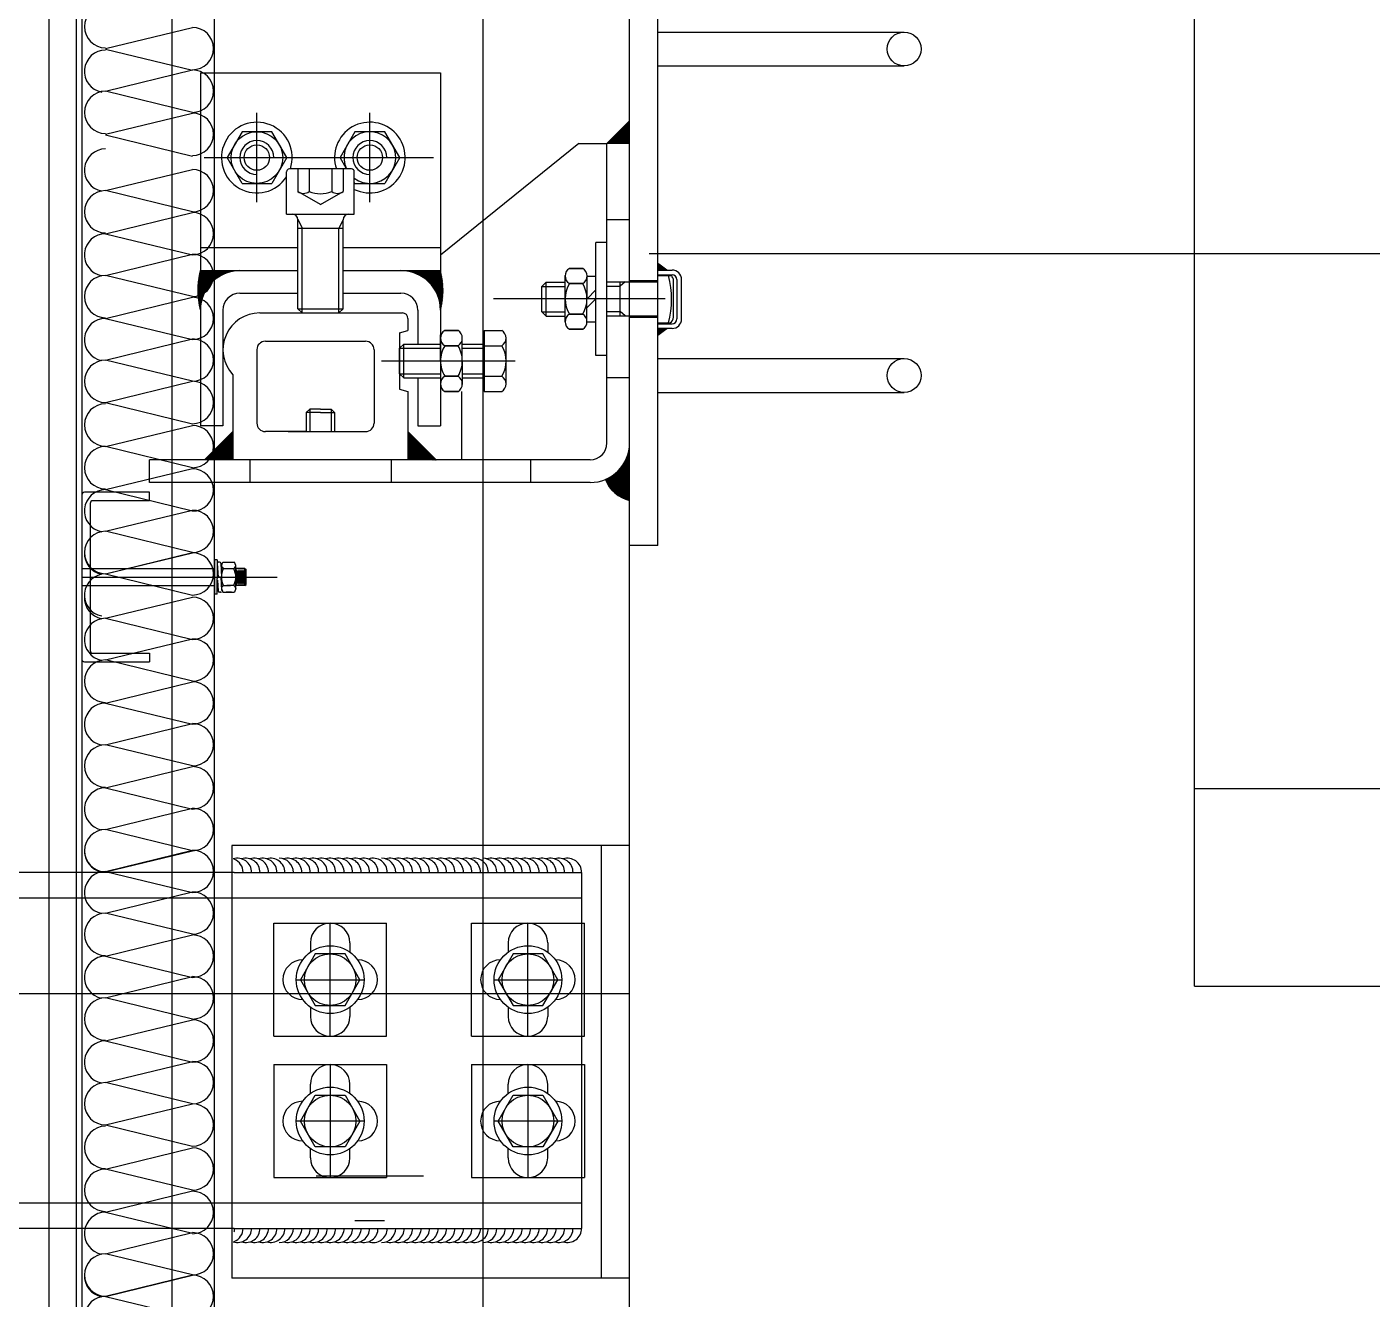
# Model space of a CAD drawing. Header units: metres. Extents: x 6409 to 8198, y 3492 to 5058.
# Drawn here: x 7090.3 to 7566.6, y 4177 to 4627.3 of the extents above; entities that cross this region are included whole.
import ezdxf

# ---------------------------------------------------------------- set-up
doc = ezdxf.new("R2010")
doc.units = ezdxf.units.M
for name, color, linetype in [('1', 1, 'Continuous'), ('10', 1, 'Continuous'), ('3', 5, 'Continuous'), ('4', 4, 'Continuous'), ('DIM', 4, 'Continuous'), ('五金件', 1, 'Continuous'), ('型材', 1, 'Continuous'), ('填充', 1, 'Continuous'), ('点划线', 1, 'Continuous')]:
    doc.layers.add(name, color=color, linetype=linetype)

msp = doc.modelspace()

# ---------------------------------------------------------------- hatches: boundary and pattern name
h = msp.add_hatch()
h.set_pattern_fill('SOLID')
h.paths.add_polyline_path([(7295.7, 4586.03), (7303.7, 4586.03), (7303.7, 4594.03)])
h = msp.add_hatch()
h.set_pattern_fill('SOLID')
h.paths.add_polyline_path([(7165.75, 4541.03), (7151.75, 4541.03, 0.13), (7151.75, 4527.03, -0.41)])
h = msp.add_hatch()
h.set_pattern_fill('SOLID')
h.paths.add_polyline_path([(7222.75, 4541.03), (7236.75, 4541.03, -0.13), (7236.75, 4527.03, 0.41)])
h = msp.add_hatch()
h.set_pattern_fill('SOLID')
h.paths.add_polyline_path([(7163.25, 4484.03), (7153.25, 4474.03), (7163.25, 4474.03)])
h = msp.add_hatch()
h.set_pattern_fill('SOLID')
h.paths.add_polyline_path([(7225.25, 4484.03), (7235.25, 4474.03), (7225.25, 4474.03)])
h = msp.add_hatch()
h.set_pattern_fill('SOLID')
h.paths.add_polyline_path([(7303.7, 4459.68), (7303.7, 4480.03, -0.3), (7295.14, 4467.13, 0.25)])
at = {"layer": 'DIM'}
h = msp.add_hatch(dxfattribs=at)
h.set_pattern_fill('ANSI31', scale=16.88)
h.paths.add_polyline_path([(7320.44, 4523.91, -0.41), (7318.75, 4522.22), (7313.68, 4522.22), (7313.68, 4520.54), (7318.73, 4520.54, 0.41), (7322.11, 4523.91), (7322.11, 4531.03), (7320.44, 4531.03)])
h.paths.add_polyline_path([(7322.11, 4537.83, 0.41), (7318.73, 4541.2), (7313.68, 4541.2), (7313.68, 4539.52), (7318.75, 4539.52, -0.41), (7320.44, 4537.83), (7320.44, 4531.03), (7322.11, 4531.03)])

# ---------------------------------------------------------------- linework, layer by layer
for p, q in [((7107.73, 4905.67), (7107.73, 3846.27)), ((7109.73, 4903.67), (7109.73, 3848.27)), ((7098.23, 3857.77), (7098.23, 4896.77)), ((7141.73, 3857.77), (7141.73, 4897.04)), ((7156.73, 3858.8), (7156.73, 4896.17)), ((7251.7, 4799.46), (7251.7, 3902.77)), ((7171.75, 4565.23), (7171.75, 4596.82)), ((7211.75, 4565.23), (7211.75, 4596.82)), ((7295.7, 4586.03), (7303.7, 4594.03)), ((7166.49, 4590.18), (7161.19, 4581.03)), ((7177.01, 4590.18), (7166.49, 4590.18)), ((7182.31, 4581.03), (7177.01, 4590.18)), ((7206.49, 4590.18), (7201.19, 4581.03)), ((7217.01, 4590.18), (7206.49, 4590.18)), ((7222.31, 4581.03), (7217.01, 4590.18)), ((7153.12, 4581.03), (7234.25, 4581.03)), ((7166.49, 4571.87), (7161.19, 4581.03)), ((7182.31, 4581.03), (7177.01, 4571.87)), ((7205.25, 4577.03), (7183.25, 4577.03)), ((7186.25, 4577.03), (7186.25, 4569.03)), ((7190.25, 4577.03), (7190.25, 4569.03)), ((7198.25, 4577.03), (7198.25, 4569.03)), ((7203.5, 4577.03), (7201.19, 4581.03)), ((7202.25, 4577.03), (7202.25, 4569.03)), ((7222.31, 4581.03), (7217.01, 4571.87)), ((7166.49, 4571.87), (7177.01, 4571.87)), ((7182.25, 4561.03), (7182.25, 4576.03)), ((7206.25, 4561.03), (7206.25, 4576.03)), ((7206.49, 4571.87), (7206.25, 4572.28)), ((7206.49, 4571.87), (7217.01, 4571.87)), ((7194.25, 4564.41), (7186.25, 4569.03)), ((7194.25, 4564.41), (7202.25, 4569.03)), ((7182.25, 4561.03), (7194.25, 4561.03)), ((7186.24, 4559.22), (7187.75, 4556.03)), ((7186.25, 4527.53), (7186.25, 4559.03)), ((7194.25, 4561.03), (7206.25, 4561.03)), ((7202.25, 4559.03), (7200.75, 4556.03)), ((7202.25, 4527.53), (7202.25, 4559.03)), ((7186.25, 4556.03), (7202.25, 4556.03)), ((7187.75, 4526.03), (7187.75, 4556.03)), ((7200.75, 4526.03), (7200.75, 4556.03)), ((7280.9, 4522.76), (7280.9, 4539.29)), ((7280.9, 4522.76), (7280.9, 4539.29)), ((7282.4, 4541.81), (7287.12, 4541.81)), ((7287.12, 4541.81), (7282.4, 4541.81)), ((7288.62, 4522.94), (7288.63, 4539.12)), ((7272.65, 4535.45), (7274.15, 4536.95)), ((7272.65, 4535.45), (7280.9, 4535.45)), ((7272.65, 4526.45), (7272.65, 4535.45)), ((7274.15, 4536.95), (7280.9, 4536.95)), ((7274.15, 4524.95), (7274.15, 4536.95)), ((7287.12, 4536.42), (7282.4, 4536.42)), ((7282.4, 4536.42), (7287.12, 4536.42)), ((7295.7, 4535.53), (7300.41, 4535.53)), ((7302.15, 4537.03), (7300.41, 4535.53)), ((7316.35, 4531.03), (7255.57, 4531.03)), ((7186.25, 4527.53), (7202.25, 4527.53)), ((7186.25, 4527.53), (7187.75, 4526.03)), ((7202.25, 4527.53), (7200.75, 4526.03)), ((7272.65, 4526.45), (7280.9, 4526.45)), ((7272.65, 4526.45), (7274.15, 4524.95)), ((7274.15, 4524.95), (7280.9, 4524.95)), ((7282.4, 4525.63), (7287.12, 4525.63)), ((7287.12, 4525.63), (7282.4, 4525.63)), ((7295.7, 4526.53), (7300.41, 4526.53)), ((7302.15, 4525.03), (7300.41, 4526.53)), ((7131.73, 4523.22), (7131.73, 4523.22)), ((7242.98, 4519.81), (7238.25, 4519.81)), ((7238.25, 4519.81), (7242.98, 4519.81)), ((7252.25, 4519.81), (7258.48, 4519.81)), ((7282.4, 4520.24), (7287.12, 4520.24)), ((7287.12, 4520.24), (7282.4, 4520.24)), ((7222.25, 4513.53), (7223.75, 4515.03)), ((7223.75, 4515.03), (7236.75, 4515.03)), ((7223.75, 4503.03), (7223.75, 4515.03)), ((7236.75, 4509.03), (7236.75, 4518.25)), ((7244.48, 4509.03), (7244.48, 4517.37)), ((7244.48, 4515.03), (7252.25, 4515.03)), ((7259.98, 4500.84), (7259.98, 4517.37)), ((7222.25, 4513.53), (7236.75, 4513.53)), ((7222.25, 4504.53), (7222.25, 4513.53)), ((7238.25, 4514.42), (7242.98, 4514.42)), ((7242.98, 4514.42), (7238.25, 4514.42)), ((7244.48, 4513.53), (7252.25, 4513.53)), ((7252.25, 4514.42), (7258.48, 4514.42)), ((7215.91, 4509.03), (7263.16, 4509.03)), ((7236.75, 4509.03), (7236.75, 4499.8)), ((7244.48, 4509.03), (7244.48, 4500.68)), ((7222.25, 4504.53), (7236.75, 4504.53)), ((7222.25, 4504.53), (7223.75, 4503.03)), ((7223.75, 4503.03), (7236.75, 4503.03)), ((7242.98, 4503.63), (7238.25, 4503.63)), ((7238.25, 4503.63), (7242.98, 4503.63)), ((7244.48, 4504.53), (7252.25, 4504.53)), ((7244.48, 4503.03), (7252.25, 4503.03)), ((7252.25, 4503.63), (7258.48, 4503.63)), ((7238.25, 4498.24), (7242.98, 4498.24)), ((7242.98, 4498.24), (7238.25, 4498.24)), ((7252.25, 4498.24), (7258.48, 4498.24)), ((7190.5, 4492.03), (7189.25, 4490.78)), ((7194.25, 4492.03), (7190.5, 4492.03)), ((7190.5, 4492.03), (7190.5, 4484.03)), ((7194.25, 4492.03), (7198, 4492.03)), ((7198, 4492.03), (7198, 4484.03)), ((7198, 4492.03), (7199.25, 4490.78)), ((7194.25, 4490.78), (7189.25, 4490.78)), ((7189.25, 4490.78), (7189.25, 4484.03)), ((7194.25, 4490.78), (7199.25, 4490.78)), ((7199.25, 4490.78), (7199.25, 4484.03)), ((7163.25, 4484.03), (7153.25, 4474.03)), ((7182.88, 4484.03), (7210.25, 4484.03)), ((7225.25, 4484.03), (7235.25, 4474.03)), ((7286.7, 4328.03), (7286.7, 4202.03)), ((7177.7, 4270.05), (7177.7, 4310.05)), ((7177.7, 4310.05), (7217.7, 4310.05)), ((7197.7, 4270.05), (7197.7, 4310.05)), ((7217.7, 4270.05), (7217.7, 4310.05)), ((7247.7, 4310.05), (7287.7, 4310.05)), ((7247.7, 4270.05), (7247.7, 4310.05)), ((7267.7, 4270.05), (7267.7, 4310.05)), ((7287.7, 4270.05), (7287.7, 4310.05)), ((7190.7, 4303.05), (7190.7, 4299.8)), ((7204.7, 4303.05), (7204.7, 4299.8)), ((7260.7, 4303.05), (7260.7, 4299.8)), ((7274.7, 4303.05), (7274.7, 4299.8)), ((7192.43, 4299.19), (7187.15, 4290.05)), ((7202.98, 4299.19), (7192.43, 4299.19)), ((7208.26, 4290.05), (7202.98, 4299.19)), ((7262.43, 4299.19), (7257.15, 4290.05)), ((7272.98, 4299.19), (7262.43, 4299.19)), ((7278.26, 4290.05), (7272.98, 4299.19)), ((7185.7, 4290.03), (7209.7, 4290.03)), ((7187.15, 4290.05), (7192.43, 4280.91)), ((7202.98, 4280.91), (7208.26, 4290.05)), ((7255.7, 4290.03), (7279.7, 4290.03)), ((7257.15, 4290.05), (7262.43, 4280.91)), ((7272.98, 4280.91), (7278.26, 4290.05)), ((7190.7, 4280.3), (7190.7, 4277.05)), ((7192.43, 4280.91), (7202.98, 4280.91)), ((7204.7, 4280.3), (7204.7, 4277.05)), ((7260.7, 4280.3), (7260.7, 4277.05)), ((7262.43, 4280.91), (7272.98, 4280.91)), ((7274.7, 4280.3), (7274.7, 4277.05)), ((7177.7, 4270.05), (7217.7, 4270.05)), ((7247.7, 4270.05), (7287.7, 4270.05)), ((7177.7, 4260.01), (7177.7, 4220.01)), ((7177.7, 4260.01), (7217.7, 4260.01)), ((7197.7, 4260.01), (7197.7, 4220.01)), ((7217.7, 4260.01), (7217.7, 4220.01)), ((7247.7, 4260.01), (7287.7, 4260.01)), ((7247.7, 4260.01), (7247.7, 4220.01)), ((7267.7, 4260.01), (7267.7, 4220.01)), ((7287.7, 4260.01), (7287.7, 4220.01)), ((7190.7, 4249.76), (7190.7, 4253.01)), ((7204.7, 4249.76), (7204.7, 4253.01)), ((7260.7, 4249.76), (7260.7, 4253.01)), ((7274.7, 4249.76), (7274.7, 4253.01)), ((7187.15, 4240.01), (7192.43, 4249.15)), ((7192.43, 4249.15), (7202.98, 4249.15)), ((7202.98, 4249.15), (7208.26, 4240.01)), ((7257.15, 4240.01), (7262.43, 4249.15)), ((7262.43, 4249.15), (7272.98, 4249.15)), ((7272.98, 4249.15), (7278.26, 4240.01)), ((7185.7, 4240.03), (7209.7, 4240.03)), ((7192.43, 4230.87), (7187.15, 4240.01)), ((7208.26, 4240.01), (7202.98, 4230.87)), ((7255.7, 4240.03), (7279.7, 4240.03)), ((7262.43, 4230.87), (7257.15, 4240.01)), ((7278.26, 4240.01), (7272.98, 4230.87)), ((7190.7, 4227.01), (7190.7, 4230.27)), ((7202.98, 4230.87), (7192.43, 4230.87)), ((7204.7, 4227.01), (7204.7, 4230.27)), ((7260.7, 4227.01), (7260.7, 4230.27)), ((7272.98, 4230.87), (7262.43, 4230.87)), ((7274.7, 4227.01), (7274.7, 4230.27)), ((7177.7, 4220.01), (7217.7, 4220.01)), ((7192.7, 4220.61), (7230.7, 4220.61)), ((7247.7, 4220.01), (7287.7, 4220.01)), ((7216.98, 4204.75), (7206.43, 4204.75))]:
    msp.add_line(p, q)
for centre, radius in [((7171.75, 4581.03), 9.15), ((7171.75, 4581.03), 4.5), ((7211.75, 4581.03), 4.5), ((7197.7, 4290.05), 12), ((7267.7, 4290.05), 12), ((7197.7, 4290.05), 9.14), ((7267.7, 4290.05), 9.14), ((7197.7, 4240.01), 12), ((7197.7, 4240.01), 9.14), ((7267.7, 4240.01), 12), ((7267.7, 4240.01), 9.14)]:
    msp.add_circle(centre, radius)
for centre, radius, start, end in [((7171.75, 4581.03), 12.52, 341.36, 327.02), ((7211.75, 4581.03), 12.52, 243.93, 198.64), ((7171.75, 4581.03), 6, 0, 270), ((7211.75, 4581.03), 9.15, 233.07, 205.91), ((7211.75, 4581.03), 6, 0, 270), ((7183.25, 4576.03), 1, 90, 180), ((7205.25, 4576.03), 1, 0, 90), ((7188.25, 4571.62), 3.28, 232.39, 307.61), ((7194.25, 4578.5), 10.29, 247.12, 292.88), ((7200.25, 4571.62), 3.28, 232.39, 307.61), ((7184.25, 4559.03), 2, 0, 90), ((7204.25, 4559.03), 2, 90, 180), ((7284.05, 4539.12), 3.16, 121.49, 238.51), ((7285.47, 4539.12), 3.16, 301.49, 58.51), ((7316.86, 4537.53), 2.38, 0, 45.87), ((7291.34, 4531.03), 10.44, 148.91, 211.09), ((7278.18, 4531.03), 10.44, 328.91, 31.09), ((7172.75, 4513.03), 13, 90, 223.05), ((7284.07, 4522.94), 3.17, 121.77, 238.23), ((7285.45, 4522.94), 3.17, 301.77, 58.23), ((7316.86, 4524.53), 2.38, 301.77, 0), ((7239.9, 4517.12), 3.16, 121.49, 238.51), ((7241.32, 4517.12), 3.16, 301.49, 58.51), ((7256.82, 4517.12), 3.16, 301.49, 58.51), ((7247.19, 4509.03), 10.44, 148.91, 180), ((7234.03, 4509.03), 10.44, 0, 31.09), ((7249.53, 4509.03), 10.44, 328.91, 31.09), ((7247.19, 4509.03), 10.44, 180, 211.09), ((7234.03, 4509.03), 10.44, 328.91, 0), ((7239.9, 4500.94), 3.16, 121.49, 238.51), ((7241.32, 4500.94), 3.16, 301.49, 58.51), ((7256.81, 4500.94), 3.17, 301.77, 58.23), ((7306.41, 4471.43), 12.07, 200.91, 257.02), ((7164.87, 4328.03), 5, 0, 107.46), ((7161.87, 4328.03), 5, 0, 68.44), ((7167.87, 4328.03), 5, 0, 107.46), ((7170.87, 4328.03), 5, 0, 107.46), ((7173.87, 4328.03), 5, 0, 107.46), ((7176.66, 4328.03), 5, 0, 106.22), ((7179.66, 4328.03), 5, 0, 90), ((7182.66, 4328.03), 5, 0, 107.46), ((7185.66, 4328.03), 5, 0, 107.46), ((7188.66, 4328.03), 5, 0, 107.46), ((7191.66, 4328.03), 5, 0, 107.46), ((7194.66, 4328.03), 5, 0, 107.46), ((7197.66, 4328.03), 5, 0, 107.46), ((7200.66, 4328.03), 5, 0, 107.46), ((7203.66, 4328.03), 5, 0, 107.46), ((7206.66, 4328.03), 5, 0, 107.46), ((7209.66, 4328.03), 5, 0, 107.46), ((7212.91, 4328.03), 5, 0, 108.96), ((7215.91, 4328.03), 5, 0, 90), ((7218.91, 4328.03), 5, 0, 107.46), ((7221.91, 4328.03), 5, 0, 107.46), ((7224.91, 4328.03), 5, 0, 107.46), ((7227.91, 4328.03), 5, 0, 107.46), ((7230.91, 4328.03), 5, 0, 107.46), ((7233.91, 4328.03), 5, 0, 107.46), ((7236.91, 4328.03), 5, 0, 107.46), ((7239.91, 4328.03), 5, 0, 107.46), ((7242.91, 4328.03), 5, 0, 107.46), ((7245.91, 4328.03), 5, 0, 107.46), ((7248.7, 4328.03), 5, 0, 106.22), ((7251.7, 4328.03), 5, 0, 90), ((7254.7, 4328.03), 5, 0, 107.46), ((7257.7, 4328.03), 5, 0, 107.46), ((7260.7, 4328.03), 5, 0, 107.46), ((7263.7, 4328.03), 5, 0, 107.46), ((7266.7, 4328.03), 5, 0, 107.46), ((7269.7, 4328.03), 5, 0, 107.46), ((7272.7, 4328.03), 5, 0, 107.46), ((7275.7, 4328.03), 5, 0, 107.46), ((7278.7, 4328.03), 5, 0, 107.46), ((7281.7, 4328.03), 5, 0, 107.46), ((7197.7, 4303.05), 7, 0, 180), ((7267.7, 4303.05), 7, 0, 180), ((7187.96, 4290.05), 7, 90, 270), ((7207.45, 4290.05), 7, 270, 90), ((7257.96, 4290.05), 7, 90, 270), ((7277.45, 4290.05), 7, 270, 90), ((7197.7, 4277.05), 7, 180, 0), ((7267.7, 4277.05), 7, 180, 0), ((7197.7, 4253.01), 7, 0, 180), ((7267.7, 4253.01), 7, 0, 180), ((7187.96, 4240.01), 7, 90, 270), ((7207.45, 4240.01), 7, 270, 90), ((7257.96, 4240.01), 7, 90, 270), ((7277.45, 4240.01), 7, 270, 90), ((7197.7, 4227.01), 7, 180, 0), ((7267.7, 4227.01), 7, 180, 0), ((7164.87, 4202.03), 5, 252.54, 0), ((7161.87, 4202.03), 5, 291.56, 0), ((7158.87, 4202.03), 5, 345.34, 0), ((7167.87, 4202.03), 5, 252.54, 0), ((7170.87, 4202.03), 5, 252.54, 0), ((7173.87, 4202.03), 5, 252.54, 0), ((7176.66, 4202.03), 5, 253.78, 0), ((7179.66, 4202.03), 5, 270, 0), ((7182.66, 4202.03), 5, 252.54, 0), ((7185.66, 4202.03), 5, 252.54, 0), ((7188.66, 4202.03), 5, 252.54, 0), ((7191.66, 4202.03), 5, 252.54, 0), ((7194.66, 4202.03), 5, 252.54, 0), ((7197.66, 4202.03), 5, 252.54, 0), ((7200.66, 4202.03), 5, 252.54, 0), ((7203.66, 4202.03), 5, 252.54, 0), ((7206.66, 4202.03), 5, 252.54, 0), ((7209.66, 4202.03), 5, 252.54, 0), ((7212.91, 4202.03), 5, 251.04, 0), ((7215.91, 4202.03), 5, 270, 0), ((7218.91, 4202.03), 5, 252.54, 0), ((7221.91, 4202.03), 5, 252.54, 0), ((7224.91, 4202.03), 5, 252.54, 0), ((7227.91, 4202.03), 5, 252.54, 0), ((7230.91, 4202.03), 5, 252.54, 0), ((7233.91, 4202.03), 5, 252.54, 0), ((7236.91, 4202.03), 5, 252.54, 0), ((7239.91, 4202.03), 5, 252.54, 0), ((7242.91, 4202.03), 5, 252.54, 0), ((7245.91, 4202.03), 5, 252.54, 0), ((7248.7, 4202.03), 5, 253.78, 0), ((7251.7, 4202.03), 5, 270, 0), ((7254.7, 4202.03), 5, 252.54, 0), ((7257.7, 4202.03), 5, 252.54, 0), ((7260.7, 4202.03), 5, 252.54, 0), ((7263.7, 4202.03), 5, 252.54, 0), ((7266.7, 4202.03), 5, 252.54, 0), ((7269.7, 4202.03), 5, 252.54, 0), ((7272.7, 4202.03), 5, 252.54, 0), ((7275.7, 4202.03), 5, 252.54, 0), ((7278.7, 4202.03), 5, 252.54, 0), ((7281.7, 4202.03), 5, 252.54, 0)]:
    msp.add_arc(centre, radius, start, end)
at = {"layer": '1'}
for p, q in [((7303.7, 3857.77), (7303.7, 4907.77)), ((7503.7, 4287.77), (7503.7, 4907.77)), ((7313.65, 4443.68), (7313.65, 4794.43)), ((7313.65, 4625.46), (7400.9, 4625.46)), ((7313.65, 4613.46), (7400.9, 4613.46)), ((7313.65, 4509.91), (7400.9, 4509.91)), ((7313.65, 4497.91), (7400.9, 4497.91)), ((7313.65, 4443.68), (7303.7, 4443.68)), ((7503.7, 4357.77), (8197.52, 4357.77)), ((7163.7, 4328.03), (6901.7, 4328.03)), ((7163.7, 4328.03), (7286.7, 4328.03)), ((6901.7, 4319.03), (7286.7, 4319.03)), ((7503.7, 4287.77), (8197.52, 4287.77)), ((7303.7, 4285.03), (6586.93, 4285.03)), ((7303.7, 4285.03), (6586.93, 4285.03)), ((6901.7, 4211.03), (7286.7, 4211.03)), ((7163.7, 4202.03), (6901.7, 4202.03)), ((7163.7, 4202.03), (7286.7, 4202.03))]:
    msp.add_line(p, q, dxfattribs=at)
for centre in [(7400.9, 4619.46), (7400.9, 4503.91)]:
    msp.add_circle(centre, 6, dxfattribs=at)
for points in [[(7313.7, 4543.92), (7317.38, 4541.2), (7313.7, 4541.2)], [(7313.7, 4517.82), (7317.38, 4520.54), (7313.7, 4520.54)]]:
    msp.add_solid(points, dxfattribs=at)
at = {"layer": '10'}
msp.add_line((7310.59, 4547.13), (7712.31, 4547.13), dxfattribs=at)
at = {"layer": '3'}
for p, q in [((7303.7, 4559.03), (7295.7, 4559.03)), ((7313.7, 4541.2), (7318.73, 4541.2)), ((7313.7, 4539.52), (7318.75, 4539.52)), ((7303.74, 4537.53), (7313.65, 4537.53)), ((7320.44, 4537.83), (7320.44, 4523.91)), ((7322.11, 4523.91), (7322.11, 4537.83)), ((7303.74, 4524.53), (7313.65, 4524.53)), ((7318.73, 4520.54), (7313.68, 4520.54)), ((7313.7, 4522.22), (7318.75, 4522.22)), ((7303.73, 4503.03), (7295.7, 4503.03))]:
    msp.add_line(p, q, dxfattribs=at)
for centre, radius, start, end in [((7318.73, 4537.83), 3.38, 0, 90), ((7318.75, 4537.83), 1.69, 0, 90), ((7318.73, 4523.91), 3.38, 270, 0), ((7318.75, 4523.91), 1.69, 270, 0)]:
    msp.add_arc(centre, radius, start, end, dxfattribs=at)
at = {"layer": '4'}
for p, q in [((7162.86, 4337.49), (7162.86, 4184.41)), ((7303.7, 4337.49), (7162.86, 4337.49)), ((7293.7, 4184.41), (7293.7, 4337.49)), ((7303.7, 4184.41), (7162.86, 4184.41))]:
    msp.add_line(p, q, dxfattribs=at)
at = {"layer": 'DIM'}
for p, q in [((7151.75, 4611.03), (7236.75, 4611.03)), ((7151.75, 4611.03), (7151.75, 4486.03)), ((7236.75, 4611.03), (7236.75, 4486.03)), ((7303.7, 4586.03), (7303.7, 4606.03)), ((7285.75, 4586.03), (7236.75, 4546.52)), ((7285.75, 4586.03), (7295.7, 4586.03)), ((7303.7, 4586.03), (7295.7, 4586.03)), ((7295.7, 4480.03), (7295.7, 4586.03)), ((7303.7, 4480.03), (7303.7, 4586.03)), ((7303.7, 4532.03), (7303.7, 4586.03)), ((7186.25, 4549.03), (7151.75, 4549.03)), ((7236.75, 4549.03), (7202.25, 4549.03)), ((7295.7, 4551.03), (7291.7, 4551.03)), ((7291.7, 4511.03), (7291.7, 4551.03)), ((7151.75, 4541.03), (7186.25, 4541.03)), ((7202.25, 4541.03), (7236.75, 4541.03)), ((7288.63, 4539.11), (7291.7, 4539.11)), ((7313.7, 4539.24), (7318.52, 4539.24)), ((7291.7, 4534.16), (7288.63, 4531.08)), ((7295.7, 4537.03), (7313.65, 4537.03)), ((7300.41, 4525.03), (7300.41, 4537.03)), ((7319.24, 4524.53), (7319.24, 4537.53)), ((7165.75, 4533.03), (7186.25, 4533.03)), ((7202.25, 4533.03), (7222.75, 4533.03)), ((7291.7, 4531.03), (7288.63, 4527.95)), ((7159.75, 4527.03), (7159.75, 4486.03)), ((7159.75, 4525.03), (7159.75, 4486.03)), ((7172.75, 4526.03), (7223.25, 4526.03)), ((7187.75, 4526.03), (7190.07, 4526.03)), ((7228.75, 4527.03), (7228.75, 4515.03)), ((7295.7, 4525.03), (7313.65, 4525.03)), ((7222.25, 4519.03), (7225.25, 4519.84)), ((7225.25, 4524.03), (7225.25, 4519.84)), ((7252.25, 4519.81), (7252.25, 4498.24)), ((7288.62, 4522.94), (7291.7, 4522.94)), ((7313.7, 4522.5), (7318.11, 4522.5)), ((7174.75, 4516.03), (7210.25, 4516.03)), ((7222.25, 4519.03), (7222.25, 4499.03)), ((7252.25, 4515.03), (7252.25, 4503.03)), ((7171.75, 4513.03), (7171.75, 4487.03)), ((7213.25, 4513.03), (7213.25, 4487.03)), ((7295.7, 4511.03), (7291.7, 4511.03)), ((7163.25, 4504.15), (7163.25, 4474.03)), ((7228.75, 4503.03), (7228.75, 4486.03)), ((7222.25, 4499.03), (7225.25, 4498.22)), ((7225.25, 4498.22), (7225.25, 4474.03)), ((7244.25, 4498.24), (7244.25, 4474.03)), ((7159.75, 4486.03), (7151.75, 4486.03)), ((7189.48, 4484.03), (7174.75, 4484.03)), ((7228.75, 4486.03), (7236.75, 4486.03)), ((7289.7, 4474.03), (7133.75, 4474.03)), ((7133.75, 4466.03), (7133.75, 4474.03)), ((7169.25, 4473.94), (7169.25, 4466.03)), ((7219.25, 4473.94), (7219.25, 4466.03)), ((7268.75, 4466.03), (7268.75, 4474.03)), ((7289.7, 4466.03), (7133.75, 4466.03))]:
    msp.add_line(p, q, dxfattribs=at)
for centre, radius, start, end in [((7178.11, 4534.03), 27.27, 165.13, 194.87), ((7165.75, 4527.03), 14, 90, 180), ((7222.75, 4527.03), 14, 0, 90), ((7286.75, 4530.87), 31.84, 344.77, 15.23), ((7165.75, 4527.03), 6, 90, 180), ((7222.75, 4527.03), 6, 0, 90), ((7223.25, 4524.03), 2, 0, 90), ((7174.75, 4513.03), 3, 90, 180), ((7210.25, 4513.03), 3, 0, 90), ((7174.75, 4487.03), 3, 180, 270), ((7210.25, 4487.03), 3, 270, 0), ((7289.7, 4480.03), 14, 270, 0), ((7289.7, 4480.03), 6, 270, 0)]:
    msp.add_arc(centre, radius, start, end, dxfattribs=at)
at = {"layer": '五金件'}
for p, q in [((7156.73, 4438.61), (7156.73, 4426.5)), ((7157.73, 4438.61), (7156.73, 4438.61)), ((7157.73, 4438.61), (7157.73, 4432.07)), ((7109.73, 4435.55), (7156.73, 4435.55)), ((7157.75, 4437.43), (7158.01, 4432.5)), ((7158.57, 4437.83), (7158.13, 4437.83)), ((7158.95, 4437.47), (7159.21, 4432.5)), ((7159.21, 4436.65), (7159.65, 4437.88)), ((7159.65, 4437.88), (7163.87, 4437.88)), ((7159.96, 4435.56), (7160.11, 4435.56)), ((7160.11, 4435.56), (7159.96, 4435.56)), ((7159.96, 4435.56), (7163.56, 4435.56)), ((7164.31, 4436.65), (7163.87, 4437.88)), ((7164.31, 4428.47), (7164.31, 4436.65)), ((7167.54, 4435.56), (7164.31, 4435.56)), ((7164.31, 4430.31), (7164.31, 4434.81)), ((7164.31, 4430.31), (7164.31, 4434.81)), ((7164.68, 4429.93), (7164.68, 4435.18)), ((7165.06, 4430.31), (7165.06, 4434.81)), ((7165.43, 4429.93), (7165.43, 4435.18)), ((7165.81, 4430.31), (7165.81, 4434.81)), ((7166.18, 4429.93), (7166.18, 4435.18)), ((7166.56, 4430.31), (7166.56, 4434.81)), ((7166.93, 4429.93), (7166.93, 4435.18)), ((7167.31, 4430.31), (7167.31, 4434.81)), ((7167.54, 4429.56), (7167.54, 4435.56)), ((7167.54, 4435.56), (7167.92, 4435.18)), ((7167.92, 4429.93), (7167.92, 4435.18)), ((7109.73, 4429.55), (7156.73, 4429.55)), ((7158.93, 4432.5), (7157.73, 4432.5)), ((7157.73, 4426.5), (7157.73, 4432.1)), ((7157.81, 4431.46), (7158.02, 4427.53)), ((7158.96, 4432.5), (7159.2, 4427.82)), ((7159.96, 4429.56), (7160.11, 4429.56)), ((7160.11, 4429.56), (7159.96, 4429.56)), ((7159.96, 4429.56), (7162.43, 4429.56)), ((7163.56, 4429.56), (7161.16, 4429.56)), ((7163.56, 4429.56), (7163.18, 4429.56)), ((7167.54, 4429.56), (7164.31, 4429.56)), ((7167.54, 4429.56), (7167.92, 4429.93)), ((7157.73, 4426.5), (7156.73, 4426.5)), ((7158.84, 4427.18), (7158.39, 4427.18)), ((7159.21, 4428.47), (7159.65, 4427.23)), ((7159.65, 4427.23), (7163.87, 4427.23)), ((7162.74, 4427.23), (7160.85, 4427.23)), ((7164.31, 4428.47), (7163.87, 4427.23))]:
    msp.add_line(p, q, dxfattribs=at)
msp.add_lwpolyline([(7159.17, 4436.59), (7159.17, 4428.42)], dxfattribs=at)
for centre, radius, start, end in [((7158.13, 4437.45), 0.38, 90, 183), ((7158.57, 4437.45), 0.38, 3, 90), ((7165.58, 4432.56), 6.38, 151.93, 208.07), ((7160.48, 4436.72), 1.27, 183.37, 245.81), ((7163.04, 4436.72), 1.27, 294.19, 356.63), ((7157.93, 4432.56), 6.38, 331.93, 28.07), ((7160.48, 4428.4), 1.27, 114.19, 176.63), ((7163.04, 4428.4), 1.27, 3.37, 65.81), ((7158.39, 4427.55), 0.38, 183, 270), ((7158.84, 4427.55), 0.38, 270, 344.7)]:
    msp.add_arc(centre, radius, start, end, dxfattribs=at)
at = {"layer": '型材'}
for p, q in [((7133.73, 4462.56), (7110.73, 4462.56)), ((7133.73, 4459.56), (7133.73, 4462.56)), ((7112.73, 4458.56), (7112.73, 4406.56)), ((7133.73, 4459.56), (7113.73, 4459.56)), ((7113.73, 4405.56), (7133.73, 4405.56)), ((7133.73, 4405.56), (7133.73, 4402.56)), ((7110.73, 4402.56), (7133.73, 4402.56))]:
    msp.add_line(p, q, dxfattribs=at)
for centre, start, end in [((7110.73, 4461.56), 90, 180), ((7113.73, 4458.56), 90, 180), ((7113.73, 4406.56), 180, 270), ((7110.73, 4403.56), 180, 270)]:
    msp.add_arc(centre, 1, start, end, dxfattribs=at)
at = {"layer": '填充'}
for p, q in [((7118.19, 4619.62), (7148.91, 4627.12)), ((7118.19, 4619.43), (7148.91, 4611.93)), ((7118.19, 4604.54), (7148.91, 4612.04)), ((7148.91, 4597.04), (7118.19, 4604.54)), ((7118.19, 4589.28), (7148.91, 4596.78)), ((7118.19, 4589.08), (7148.91, 4581.58)), ((7118.19, 4569.34), (7148.91, 4576.84)), ((7148.91, 4561.84), (7118.19, 4569.34)), ((7118.19, 4554.09), (7148.91, 4561.59)), ((7118.19, 4554.09), (7148.91, 4546.59)), ((7118.19, 4539.34), (7148.91, 4546.84)), ((7148.91, 4531.84), (7118.19, 4539.34)), ((7118.19, 4524.09), (7148.91, 4531.59)), ((7118.19, 4524.09), (7148.91, 4516.59)), ((7118.19, 4509.34), (7148.91, 4516.84)), ((7148.91, 4501.84), (7118.19, 4509.34)), ((7118.19, 4494.34), (7148.91, 4501.84)), ((7118.19, 4494.34), (7148.91, 4486.84)), ((7118.19, 4478.75), (7148.91, 4486.25)), ((7148.91, 4471.25), (7118.19, 4478.75)), ((7118.19, 4463.49), (7148.91, 4470.99)), ((7118.19, 4463.49), (7148.91, 4455.99)), ((7118.19, 4448.75), (7148.91, 4456.25)), ((7148.91, 4441.25), (7118.19, 4448.75)), ((7118.19, 4433.75), (7148.91, 4441.25)), ((7118.19, 4433.68), (7148.91, 4441.18)), ((7118.19, 4433.68), (7148.91, 4426.18)), ((7118.19, 4417.95), (7148.91, 4425.45)), ((7118.19, 4417.95), (7148.91, 4410.45)), ((7118.19, 4403.21), (7148.91, 4410.71)), ((7148.91, 4395.71), (7118.19, 4403.21)), ((7118.19, 4387.95), (7148.91, 4395.45)), ((7118.19, 4387.95), (7148.91, 4380.45)), ((7118.19, 4373.21), (7148.91, 4380.71)), ((7148.91, 4365.71), (7118.19, 4373.21)), ((7118.19, 4357.95), (7148.91, 4365.45)), ((7118.19, 4357.95), (7148.91, 4350.45)), ((7118.19, 4343.21), (7148.91, 4350.71)), ((7148.91, 4335.71), (7118.19, 4343.21)), ((7118.19, 4328.37), (7148.91, 4335.87)), ((7118.19, 4328.21), (7148.91, 4335.71)), ((7118.19, 4328.37), (7148.91, 4320.87)), ((7118.19, 4313.62), (7148.91, 4321.12)), ((7148.91, 4306.12), (7118.19, 4313.62)), ((7118.19, 4298.37), (7148.91, 4305.87)), ((7118.19, 4298.37), (7148.91, 4290.87)), ((7118.19, 4283.62), (7148.91, 4291.12)), ((7148.91, 4276.12), (7118.19, 4283.62)), ((7118.19, 4268.37), (7148.91, 4275.87)), ((7118.19, 4268.37), (7148.91, 4260.87)), ((7118.19, 4253.62), (7148.91, 4261.12)), ((7148.91, 4246.12), (7118.19, 4253.62)), ((7118.19, 4238.62), (7148.91, 4246.12)), ((7118.19, 4238.62), (7148.91, 4231.12)), ((7118.19, 4223.03), (7148.91, 4230.53)), ((7148.91, 4215.53), (7118.19, 4223.03)), ((7118.19, 4207.77), (7148.91, 4215.27)), ((7118.19, 4207.77), (7148.91, 4200.27)), ((7118.19, 4193.03), (7148.91, 4200.53)), ((7148.91, 4185.53), (7118.19, 4193.03)), ((7118.19, 4178.03), (7148.91, 4185.53)), ((7118.19, 4177.96), (7148.91, 4185.46)), ((7118.19, 4177.96), (7148.91, 4170.46))]:
    msp.add_line(p, q, dxfattribs=at)
for centre, start, end in [((7118.19, 4627.38), 90, 270), ((7148.91, 4619.62), 270, 90), ((7118.19, 4611.58), 90, 259.38), ((7148.91, 4604.54), 270, 90), ((7118.19, 4597.04), 90, 270), ((7148.91, 4589.28), 270, 90), ((7118.19, 4576.59), 90, 259.38), ((7148.91, 4569.34), 270, 90), ((7118.19, 4561.84), 90, 270), ((7148.91, 4554.09), 270, 90), ((7118.19, 4546.59), 90, 259.38), ((7148.91, 4539.34), 270, 90), ((7118.19, 4531.84), 90, 270), ((7148.91, 4524.09), 270, 90), ((7118.19, 4516.59), 90, 259.38), ((7148.91, 4509.34), 270, 90), ((7118.19, 4501.84), 90, 270), ((7148.91, 4494.34), 270, 90), ((7118.19, 4486.4), 90, 270), ((7148.91, 4478.75), 270, 90), ((7118.19, 4471.25), 90, 270), ((7148.91, 4463.37), 270, 90), ((7118.19, 4455.99), 90, 259.38), ((7148.91, 4448.75), 270, 90), ((7118.19, 4441.25), 90, 270), ((7118.19, 4440.92), 176.6, 259.38), ((7148.91, 4433.68), 270, 90), ((7118.19, 4426.18), 90, 259.38), ((7118.19, 4425.19), 176.6, 259.38), ((7148.91, 4417.95), 270, 90), ((7118.19, 4410.45), 90, 259.38), ((7148.91, 4403.21), 270, 90), ((7118.19, 4395.71), 90, 270), ((7148.91, 4387.95), 270, 90), ((7118.19, 4380.45), 90, 259.38), ((7148.91, 4373.21), 270, 90), ((7118.19, 4365.71), 90, 270), ((7148.91, 4357.95), 270, 90), ((7118.19, 4350.45), 90, 259.38), ((7148.91, 4343.21), 270, 90), ((7118.19, 4335.71), 90, 270), ((7118.19, 4335.61), 176.6, 259.38), ((7148.91, 4328.37), 270, 90), ((7118.19, 4320.87), 90, 259.38), ((7148.91, 4313.62), 270, 90), ((7118.19, 4306.12), 90, 270), ((7148.91, 4298.37), 270, 90), ((7118.19, 4290.87), 90, 259.38), ((7148.91, 4283.62), 270, 90), ((7118.19, 4276.12), 90, 270), ((7148.91, 4268.37), 270, 90), ((7118.19, 4260.87), 90, 259.38), ((7148.91, 4253.62), 270, 90), ((7118.19, 4246.12), 90, 270), ((7148.91, 4238.62), 270, 90), ((7118.19, 4230.68), 90, 270), ((7148.91, 4223.03), 270, 90), ((7118.19, 4215.53), 90, 270), ((7148.91, 4207.65), 270, 90), ((7118.19, 4200.27), 90, 259.38), ((7148.91, 4193.03), 270, 90), ((7118.19, 4185.53), 90, 270), ((7118.19, 4185.2), 176.6, 259.38), ((7148.91, 4177.96), 270, 90), ((7118.19, 4170.46), 90, 259.38)]:
    msp.add_arc(centre, 7.5, start, end, dxfattribs=at)
at = {"layer": '点划线'}
msp.add_line((7109.73, 4432.56), (7178.96, 4432.56), dxfattribs=at)

doc.saveas('drawing.dxf')
